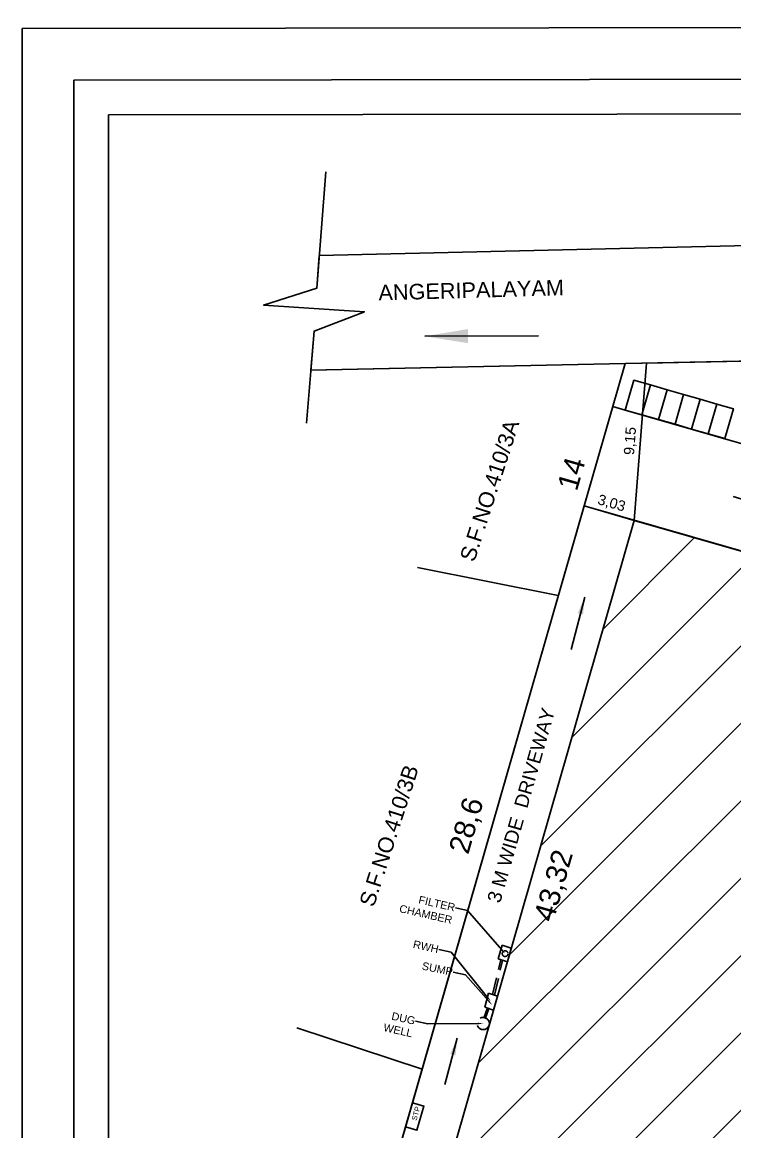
# Model space of a CAD drawing. Header units: metres. Extents: x 2292 to 2697, y 2134 to 2248.
# Drawn here: x 2407.4 to 2448.8, y 2183.5 to 2247.9 of the extents above; entities that cross this region are included whole.
import ezdxf
from ezdxf import colors
from ezdxf.entities.mleader import LeaderData, LeaderLine
from ezdxf.math import Vec2, Vec3

# ---------------------------------------------------------------- set-up
doc = ezdxf.new("R2010")
doc.units = ezdxf.units.M
doc.linetypes.add('DASHED', pattern=[0.75, 0.5, -0.25])
for name, color, linetype in [('AS_AT_SITE', 6, 'Continuous'), ('BLK_1_LVL_0_BLDG_FOOT_PRINT', 1, 'Continuous'), ('BLK_1_LVL_0_FRONT_SETBACK', 2, 'Continuous'), ('BLK_1_LVL_0_SIDE_SETBACK1', 171, 'Continuous'), ('CYCLE_PARKING', 250, 'Continuous'), ('FMB_OR_PLR', 70, 'Continuous'), ('PLOT_BOUNDARY', 70, 'Continuous'), ('SUPER_IMPOSED', 5, 'Continuous'), ('TWO_WHEELER_DRIVE_WAY', 7, 'Continuous')]:
    doc.layers.add(name, color=color, linetype=linetype)
doc.styles.get("Standard").update_dxf_attribs({"font": 'arial.ttf'})
doc.dimstyles.new('ISO-25', dxfattribs={"dimtxt": 0.5, "dimasz": 2.5, "dimexe": 1, "dimexo": 0.625, "dimtad": 1, "dimtxsty": 'Standard', "dimcen": 2.5, "dimadec": 0, "dimazin": 0, "dimtfac": 1, "dimtmove": 0, "dimatfit": 3, "dimfxl": 0, "dimarcsym": 0})

# ---------------------------------------------------------------- blocks, each defined once
blk = doc.blocks.new('*D344')
at = {"layer": 'Defpoints', "color": 0}
for p in [(2496.187, 2229.226), (2496.187, 2229.226), (2442.398, 2228.112)]:
    blk.add_point(p, dxfattribs=at)
at = {"color": 0, "insert": (2469.264, 2230.015), "char_height": 1.2, "attachment_point": 5, "rotation": 1.18688}
blk.add_mtext('53,8', dxfattribs=at)
blk = doc.blocks.new('*D345')
at = {"layer": 'Defpoints', "color": 0}
for p in [(2442.396, 2228.112), (2442.396, 2228.112), (2438.53, 2214.657)]:
    blk.add_point(p, dxfattribs=at)
at = {"color": 0, "insert": (2439.283, 2221.723), "char_height": 1.2, "attachment_point": 5, "rotation": 73.96758}
blk.add_mtext('14', dxfattribs=at)
blk = doc.blocks.new('*D346')
at = {"layer": 'Defpoints', "color": 0}
for p in [(2430.627, 2187.171), (2421.895, 2156.801), (2421.895, 2156.801)]:
    blk.add_point(p, dxfattribs=at)
at = {"color": 0, "insert": (2424.967, 2172.358), "char_height": 1.2, "attachment_point": 5, "rotation": 73.95934}
blk.add_mtext('31,6', dxfattribs=at)
blk = doc.blocks.new('*D347')
at = {"layer": 'Defpoints', "color": 0}
for p in [(2443.635, 2228.138), (2443.644, 2228.137), (2442.934, 2219.016)]:
    blk.add_point(p, dxfattribs=at)
at = {"color": 0, "insert": (2442.735, 2223.619), "char_height": 0.6, "attachment_point": 5, "rotation": 85.60627}
blk.add_mtext('9,15', dxfattribs=at)
blk = doc.blocks.new('_ArchTick')
at = {"color": 0, "linetype": 'ByBlock', "const_width": 0.15}
blk.add_lwpolyline([(-0.5, -0.5), (0.5, 0.5)], dxfattribs=at)
blk = doc.blocks.new('*D350')
at = {"layer": 'Defpoints', "color": 0}
for p in [(2438.53, 2214.657), (2438.53, 2214.657), (2430.627, 2187.171)]:
    blk.add_point(p, dxfattribs=at)
at = {"color": 0, "insert": (2433.285, 2201.286), "char_height": 1.2, "attachment_point": 5, "rotation": 73.95934}
blk.add_mtext('28,6', dxfattribs=at)
blk = doc.blocks.new('*D354')
at = {"layer": 'Defpoints', "color": 0}
for p in [(2442.934, 2219.016), (2442.312, 2216.849), (2481.38, 2207.975)]:
    blk.add_point(p, dxfattribs=at)
at = {"color": 0, "insert": (2461.876, 2212.518), "char_height": 1.2, "attachment_point": 5, "rotation": 343.97695}
blk.add_mtext('40', dxfattribs=at)
blk = doc.blocks.new('*D355')
at = {"layer": 'Defpoints', "color": 0}
for p in [(2442.934, 2219.016), (2445.613, 2218.246), (2430.977, 2177.379)]:
    blk.add_point(p, dxfattribs=at)
at = {"color": 0, "insert": (2438.341, 2197.799), "char_height": 1.2, "attachment_point": 5, "rotation": 73.97695}
blk.add_mtext('43,32', dxfattribs=at)
blk = doc.blocks.new('*D358')
at = {"layer": 'Defpoints', "color": 0}
for p in [(2440.023, 2219.853), (2440.023, 2219.853), (2442.934, 2219.016)]:
    blk.add_point(p, dxfattribs=at)
at = {"color": 0, "insert": (2441.61, 2219.98), "char_height": 0.6, "attachment_point": 5, "rotation": 343.95934}
blk.add_mtext('3,03', dxfattribs=at)

msp = doc.modelspace()

# ---------------------------------------------------------------- hatches: boundary and pattern name
h = msp.add_hatch()
h.set_pattern_fill('ANSI31', color=256)
h.set_pattern_definition([(45, (-69436.9367, -38212.0027), (-2.24506403, 2.24506403), [])])
h.paths.add_polyline_path([(2481.38008, 2207.97471), (2442.93405, 2219.01567), (2430.97669, 2177.37862), (2469.42272, 2166.33766)])
h.paths.add_polyline_path([(2460.3759, 2211.65076), (2462.74481, 2210.97045), (2463.42738, 2213.34723), (2461.05846, 2214.02754)], flags=24)
h.paths.add_polyline_path([(2438.78293, 2195.21277), (2440.10649, 2199.82158), (2437.72971, 2200.50414), (2436.40615, 2195.89534)], flags=24)
h.paths.add_polyline_path([(2474.5498, 2184.94121), (2475.87336, 2189.55002), (2473.49658, 2190.23258), (2472.17302, 2185.62378)], flags=24)
h.paths.add_polyline_path([(2449.04087, 2172.18075), (2451.40978, 2171.50045), (2452.09235, 2173.87723), (2449.72343, 2174.55754)], flags=25)
h.paths.add_polyline_path([(2450.01692, 2195.69709), (2464.8792, 2191.64603), (2465.42113, 2193.63421), (2450.55884, 2197.68527)], flags=24)

# ---------------------------------------------------------------- linework, layer by layer
for p, q in [((2442.39814, 2228.11204), (2496.18659, 2229.22643)), ((2442.39607, 2228.112), (2424.14584, 2227.7339)), ((2438.52966, 2214.65699), (2430.3633, 2216.28048)), ((2430.62693, 2187.17064), (2423.35675, 2189.56046))]:
    msp.add_line(p, q)
at = {"linetype": 'DASHED', "ltscale": 2}
for p, q in [((2434.41564, 2190.72148, -0.00374), (2434.21875, 2190.12602, -0.00374)), ((2434.4903, 2190.69582, -0.00374), (2434.29341, 2190.10037, -0.00374))]:
    msp.add_line(p, q, dxfattribs=at)
for points in [[(2407.44008, 2247.55212), (2697.4936, 2247.92048), (2697.4936, 2136.32048), (2407.44008, 2135.95212)], [(2410.44008, 2244.55212), (2694.4936, 2244.92048), (2694.4936, 2139.32048), (2410.44008, 2138.95212)], [(2412.44008, 2242.55212), (2692.4936, 2242.92048), (2692.4936, 2141.32048), (2412.44008, 2140.95212)], [(2424.17929, 2227.73459), (2424.37066, 2229.99805), (2427.28351, 2231.1199), (2421.43704, 2231.50497), (2424.52026, 2232.47844), (2424.66714, 2234.38946), (2502.70939, 2236.19916), (2502.42342, 2232.47844), (2499.34021, 2231.50497), (2505.18667, 2231.1199), (2502.27382, 2229.99805), (2502.20858, 2229.22643), (2496.18659, 2229.22643), (2442.39607, 2228.112)], [(2429.6638, 2183.82079), (2430.06583, 2185.21911), (2430.73569, 2185.02652), (2430.33366, 2183.6282)]]:
    msp.add_lwpolyline(points, close=True)
at = {"linetype": 'Continuous'}
msp.add_lwpolyline([(2423.91916, 2224.65771), (2424.37066, 2229.99805), (2427.28351, 2231.1199), (2421.43704, 2231.50497), (2424.52026, 2232.47844), (2425.03944, 2239.2334)], dxfattribs=at)
msp.add_lwpolyline([(2476.56265, 2159.60747), (2477.7943, 2163.97692), (2469.42272, 2166.33766), (2430.97669, 2177.37862), (2442.93405, 2219.01567), (2440.02341, 2219.85252), (2428.05325, 2178.21915), (2426.81089, 2173.89307), (2453.54757, 2166.21481)])
at = {"linetype": 'DASHED', "ltscale": 2}
msp.add_lwpolyline([(2435.2641, 2194.35566), (2435.80382, 2194.18729), (2435.5746, 2193.38912), (2435.04855, 2193.56306), (2435.2641, 2194.35566)], dxfattribs=at)
at = {"linetype": 'DASHED', "ltscale": 2, "elevation": -0.00374}
for points in [[(2434.71892, 2191.49654), (2435.1923, 2193.51553)], [(2434.82139, 2191.46245), (2435.29802, 2193.48057)], [(2435.00393, 2191.40198), (2434.48509, 2191.57386), (2434.26655, 2190.77023), (2434.77257, 2190.59637), (2435.00393, 2191.40198)]]:
    msp.add_lwpolyline(points, dxfattribs=at)
at = {"linetype": 'DASHED', "ltscale": 2}
for centre, radius in [((2435.44203, 2193.87063), 0.16622), ((2434.17355, 2189.82033), 0.35742)]:
    msp.add_circle(centre, radius, dxfattribs=at)
at = {"layer": 'AS_AT_SITE', "color": 6}
msp.add_lwpolyline([(2496.18659, 2229.22643), (2442.39814, 2228.11204), (2421.89523, 2156.80096), (2426.95121, 2155.58561), (2475.35041, 2155.30684)], close=True, dxfattribs=at)
at = {"layer": 'BLK_1_LVL_0_BLDG_FOOT_PRINT', "color": 1}
msp.add_lwpolyline([(2442.93405, 2219.01567), (2430.97669, 2177.37862), (2469.42272, 2166.33766), (2481.38008, 2207.97471)], close=True, dxfattribs=at)
at = {"layer": 'BLK_1_LVL_0_FRONT_SETBACK', "color": 2}
msp.add_lwpolyline([(2481.38084, 2207.97399), (2480.94707, 2228.9107), (2443.63495, 2228.13767), (2442.93405, 2219.01567)], close=True, dxfattribs=at)
at = {"layer": 'BLK_1_LVL_0_SIDE_SETBACK1', "color": 171}
msp.add_lwpolyline([(2442.93405, 2219.01567), (2440.02341, 2219.85252), (2428.05325, 2178.21915), (2430.97669, 2177.37862)], close=True, dxfattribs=at)
at = {"layer": 'CYCLE_PARKING', "color": 250, "ltscale": 0.3}
for points in [[(2443.37557, 2225.1398), (2442.41442, 2225.41583), (2442.91126, 2227.1459), (2443.87241, 2226.86987)], [(2444.33672, 2224.86378), (2443.37557, 2225.1398), (2443.87241, 2226.86987), (2444.83356, 2226.59385)], [(2445.29787, 2224.58775), (2444.33672, 2224.86378), (2444.83356, 2226.59385), (2445.79471, 2226.31783)], [(2446.25902, 2224.31173), (2445.29787, 2224.58775), (2445.79471, 2226.31783), (2446.75586, 2226.0418)], [(2447.22017, 2224.03571), (2446.25902, 2224.31173), (2446.75586, 2226.0418), (2447.71701, 2225.76578)], [(2448.18132, 2223.75968), (2447.22017, 2224.03571), (2447.71701, 2225.76578), (2448.67816, 2225.48975)]]:
    msp.add_lwpolyline(points, close=True, dxfattribs=at)
at = {"layer": 'FMB_OR_PLR', "color": 70}
msp.add_lwpolyline([(2496.18659, 2229.22643), (2442.39814, 2228.11204), (2421.89523, 2156.80096), (2426.95121, 2155.58561), (2475.35041, 2155.30684)], close=True, dxfattribs=at)
at = {"layer": 'PLOT_BOUNDARY'}
msp.add_lwpolyline([(2496.18659, 2229.22643), (2442.39814, 2228.11204), (2421.89523, 2156.80096), (2426.95121, 2155.58561), (2475.35041, 2155.30684)], close=True, dxfattribs=at)
at = {"layer": 'SUPER_IMPOSED', "color": 5}
msp.add_lwpolyline([(2496.18659, 2229.22643), (2442.39814, 2228.11204), (2421.89523, 2156.80096), (2426.95121, 2155.58561), (2475.35041, 2155.30684)], close=True, dxfattribs=at)
at = {"layer": 'TWO_WHEELER_DRIVE_WAY', "color": 6}
msp.add_lwpolyline([(2441.68216, 2225.62181), (2440.02518, 2219.85201), (2481.38123, 2207.97535), (2489.55189, 2205.67127), (2491.09957, 2211.17941), (2485.42297, 2213.05619), (2484.94233, 2213.19422), (2483.98118, 2213.47024), (2482.05888, 2214.02229), (2481.09773, 2214.29831), (2480.61649, 2214.43396), (2479.17541, 2214.85037), (2479.06003, 2214.8835), (2478.09888, 2215.15952), (2477.13773, 2215.43555), (2467.52622, 2218.19579), (2456.95356, 2221.23205), (2453.99325, 2222.0822), (2453.99325, 2222.0822), (2449.18749, 2223.46232), (2442.41289, 2225.41051)], close=True, dxfattribs=at)

# ---------------------------------------------------------------- texts
at = {"attachment_point": 1}
for s, width, insert, char_height, rotation in [('ANGERIPALAYAM', 15.4867601, (2428.08467, 2232.67458), 0.9, 1.6061682), ('S.F.NO.410/3A', 15.4867601, (2432.79878, 2216.83048), 0.9, 72.0733776), ('3 M WIDE  DRIVEWAY', 17.1467907, (2434.38343, 2196.98041), 0.8, 74.0907177), ('S.F.NO.410/3B', 15.4867601, (2426.96752, 2196.80086), 0.9, 72.0733776), ('STP', 0.3562586, (2430.00907, 2184.24199), 0.304734, 73.9593384)]:
    msp.add_mtext_dynamic_manual_height_columns(s, width=width, gutter_width=12.5, heights=[0], dxfattribs=dict(at, insert=insert, char_height=char_height, rotation=rotation))

# ---------------------------------------------------------------- dimensions: what is measured, and where the dimension line sits
for base, p1, p2, angle, override, picture, middle in [((2496.18659, 2229.22643), (2442.39814, 2228.11204), (2496.18659, 2229.22643), 1.1868764, {"dimtxt": 1.2, "dimse1": 1, "dimse2": 1, "dimsd1": 1, "dimsd2": 1}, '*D344', (2469.29236, 2228.66924)), ((2440.02341, 2219.85252), (2442.93405, 2219.01567), (2440.02341, 2219.85252), 163.9593383, {"dimtxt": 0.6, "dimasz": 0.5, "dimgap": 0.2, "dimblk1": 'ArchTick', "dimblk2": 'ArchTick', "dimsah": 1, "dimse1": 1, "dimse2": 1, "dimsd1": 1, "dimsd2": 1}, '*D358', (2441.45545, 2219.44079))]:
    dim = msp.add_linear_dim(base=base, p1=p1, p2=p2, angle=angle, dimstyle='ISO-25', override=override)
    dim.commit()
    dim.dimension.update_dxf_attribs({"geometry": picture, "text_midpoint": middle, "dimtype": 161})
for p1, p2, distance, override, picture, middle in [((2438.52966, 2214.65699), (2442.39607, 2228.112), 0, {"dimtxt": 1.2, "dimse1": 1, "dimse2": 1, "dimsd1": 1, "dimsd2": 1}, '*D345', (2439.28315, 2221.7235)), ((2442.93405, 2219.01567), (2443.63495, 2228.13767), -0.00946, {"dimtxt": 0.6, "dimasz": 0.5, "dimgap": 0.2, "dimblk1": 'ArchTick', "dimblk2": 'ArchTick', "dimsah": 1, "dimse1": 1, "dimse2": 1, "dimsd1": 1, "dimsd2": 1}, '*D347', (2442.735, 2223.61889)), ((2430.97669, 2177.37862), (2442.93405, 2219.01567), -2.78745, {"dimtxt": 1.2, "dimse1": 1, "dimse2": 1, "dimsd1": 1, "dimsd2": 1}, '*D355', (2438.34068, 2197.79931)), ((2481.38008, 2207.97471), (2442.93405, 2219.01567), 2.25463, {"dimtxt": 1.2, "dimse1": 1, "dimse2": 1, "dimsd1": 1, "dimsd2": 1}, '*D354', (2461.87636, 2212.51775)), ((2430.62693, 2187.17064), (2438.52963, 2214.657), 0, {"dimtxt": 1.2, "dimse1": 1, "dimse2": 1, "dimsd1": 1, "dimsd2": 1}, '*D350', (2433.28454, 2201.28579)), ((2430.62693, 2187.17064), (2421.89523, 2156.80096), 0, {"dimtxt": 1.2, "dimse1": 1, "dimse2": 1, "dimsd1": 1, "dimsd2": 1}, '*D346', (2424.96734, 2172.35777))]:
    dim = msp.add_aligned_dim(p1=p1, p2=p2, distance=distance, dimstyle='ISO-25', override=override)
    dim.commit()
    dim.dimension.update_dxf_attribs({"geometry": picture, "text_midpoint": middle})

# ---------------------------------------------------------------- leaders
for points, override in [([(2430.79226, 2229.69511), (2437.37332, 2229.7257)], {"dimtxt": 0.6, "dimgap": 0.625, "dimtad": 0}), ([(2451.75872, 2219.44106), (2448.66244, 2220.4049)], {"dimasz": 1, "dimgap": 0.625, "dimtad": 0}), ([(2440.05744, 2214.55099), (2439.27179, 2211.52696)], {"dimasz": 1, "dimgap": 0.625, "dimtad": 0}), ([(2432.67208, 2188.97302), (2431.95319, 2186.2859)], {"dimasz": 1, "dimgap": 0.625, "dimtad": 0})]:
    msp.add_leader(points, dimstyle='ISO-25', override=override)
at = {"ltscale": 0.3}
ml = msp.add_multileader_mtext('Standard', dxfattribs=at)
ml.set_content('FILTER \\PCHAMBER', color=256)
ml.set_leader_properties()
ml.build(insert=Vec2(0, 0))
ml.multileader.update_dxf_attribs({"dogleg_length": 1.29441, "arrow_head_size": 0.29638})
ctx = ml.context
ctx.base_point, ctx.char_height, ctx.arrow_head_size, ctx.landing_gap_size, ctx.plane_origin, ctx.plane_x_axis, ctx.plane_y_axis = Vec3(2429.49999, 2197.23025, -0.00374), 0.448, 0.29638, 0.02667, Vec3(2435.28591, 2193.29373, -0.00374), Vec3(0.97491653, -0.22257082), Vec3(0.22257082, 0.97491653)
ctx.text_align_type = 2
notes = []
notes.append((ctx, [(1, (1, 1, 0), (2433.27164, 2196.36919, -0.00374), (-0.97491653, 0.22257082), 0.72487, [(0, [(2435.44203, 2193.87063, -0.00374)], 0, [])])]))
ctx.mtext.insert, ctx.mtext.text_direction, ctx.mtext.rotation, ctx.mtext.alignment, ctx.mtext.flow_direction = Vec3(2432.58965, 2196.75857, -0.00374), Vec3(0.97491653, -0.22257082), 6.05873467, 3, 5
ml = msp.add_multileader_mtext('Standard', dxfattribs=at)
ml.set_content('RWH', color=256)
ml.set_leader_properties()
ml.build(insert=Vec2(0, 0))
ml.multileader.update_dxf_attribs({"dogleg_length": 1.29441, "arrow_head_size": 0.29638})
ctx = ml.context
ctx.base_point, ctx.char_height, ctx.arrow_head_size, ctx.landing_gap_size, ctx.plane_origin, ctx.plane_x_axis, ctx.plane_y_axis = Vec3(2430.19091, 2194.42307, -0.00374), 0.448, 0.29638, 0.02667, Vec3(2416.44107, 2204.64507, -0.00374), Vec3(0.97665555, -0.21481142), Vec3(0.21481142, 0.97665555)
ctx.text_align_type = 2
notes.append((ctx, [(1, (1, 1, 0), (2432.31343, 2193.95623, -0.00374), (-0.97665555, 0.21481142), 0.72487, [(0, [(2434.61435, 2191.10525, -0.00374)], 0, [])])]))
ctx.mtext.insert, ctx.mtext.text_direction, ctx.mtext.rotation, ctx.mtext.alignment, ctx.mtext.flow_direction = Vec3(2431.62754, 2194.33644, -0.00374), Vec3(0.97665555, -0.21481142), 6.06668657, 3, 5
ml = msp.add_multileader_mtext('Standard', dxfattribs=at)
ml.set_content('SUMP', color=256)
ml.set_leader_properties()
ml.build(insert=Vec2(0, 0))
ml.multileader.update_dxf_attribs({"dogleg_length": 2.44574, "arrow_head_size": 0.29638})
ctx = ml.context
ctx.base_point, ctx.char_height, ctx.arrow_head_size, ctx.landing_gap_size, ctx.plane_origin, ctx.plane_x_axis, ctx.plane_y_axis = Vec3(2430.66081, 2193.16885, -0.00374), 0.448, 0.29638, 0.02667, Vec3(2416.29812, 2204.52971, -0.00374), Vec3(0.97854965, -0.20601112), Vec3(0.20601112, 0.97854965)
ctx.text_align_type = 2
notes.append((ctx, [(1, (1, 1, 0), (2433.13761, 2192.64741, -0.00374), (-0.97854965, 0.20601112), 0.72487, [(0, [(2434.69278, 2190.89011, -0.00374)], 0, [])])]))
ctx.mtext.insert, ctx.mtext.text_direction, ctx.mtext.rotation, ctx.mtext.alignment, ctx.mtext.flow_direction = Vec3(2432.44913, 2193.02517, -0.00374), Vec3(0.97854965, -0.20601112), 6.07568843, 3, 5
ml = msp.add_multileader_mtext('Standard', dxfattribs=at)
ml.set_content('DUG \\PWELL', color=256)
ml.set_leader_properties()
ml.build(insert=Vec2(0, 0))
ml.multileader.update_dxf_attribs({"dogleg_length": 2.44574, "arrow_head_size": 0.29638})
ctx = ml.context
ctx.base_point, ctx.char_height, ctx.arrow_head_size, ctx.landing_gap_size, ctx.plane_origin, ctx.plane_x_axis, ctx.plane_y_axis = Vec3(2428.56888, 2190.3372, -0.00374), 0.448, 0.29638, 0.02667, Vec3(2417.51662, 2204.3178, -0.00374), Vec3(0.9757201, -0.21902122), Vec3(0.21902122, 0.9757201)
ctx.text_align_type = 2
notes.append((ctx, [(1, (1, 1, 0), (2430.96189, 2189.80004, -0.00374), (-0.9757201, 0.21902122), 0.72487, [(0, [(2434.17355, 2189.82033, -0.00374)], 0, [])])]))
ctx.mtext.insert, ctx.mtext.text_direction, ctx.mtext.rotation, ctx.mtext.alignment, ctx.mtext.flow_direction = Vec3(2430.27766, 2190.1832, -0.00374), Vec3(0.9757201, -0.21902122), 6.06237409, 3, 5
for ctx, leaders in notes:
    for number, flags, end, landing, length, lines in leaders:
        leader = LeaderData()
        leader.index, (leader.has_last_leader_line, leader.has_dogleg_vector, leader.attachment_direction) = number, flags
        leader.last_leader_point, leader.dogleg_vector, leader.dogleg_length = Vec3(end), Vec3(landing), length
        for number, points, colour, breaks in lines:
            line = LeaderLine()
            line.index, line.vertices, line.color, line.breaks = number, Vec3.list(points), colors.encode_raw_color(colour), breaks
            leader.lines.append(line)
        ctx.leaders.append(leader)

doc.saveas('drawing.dxf')
